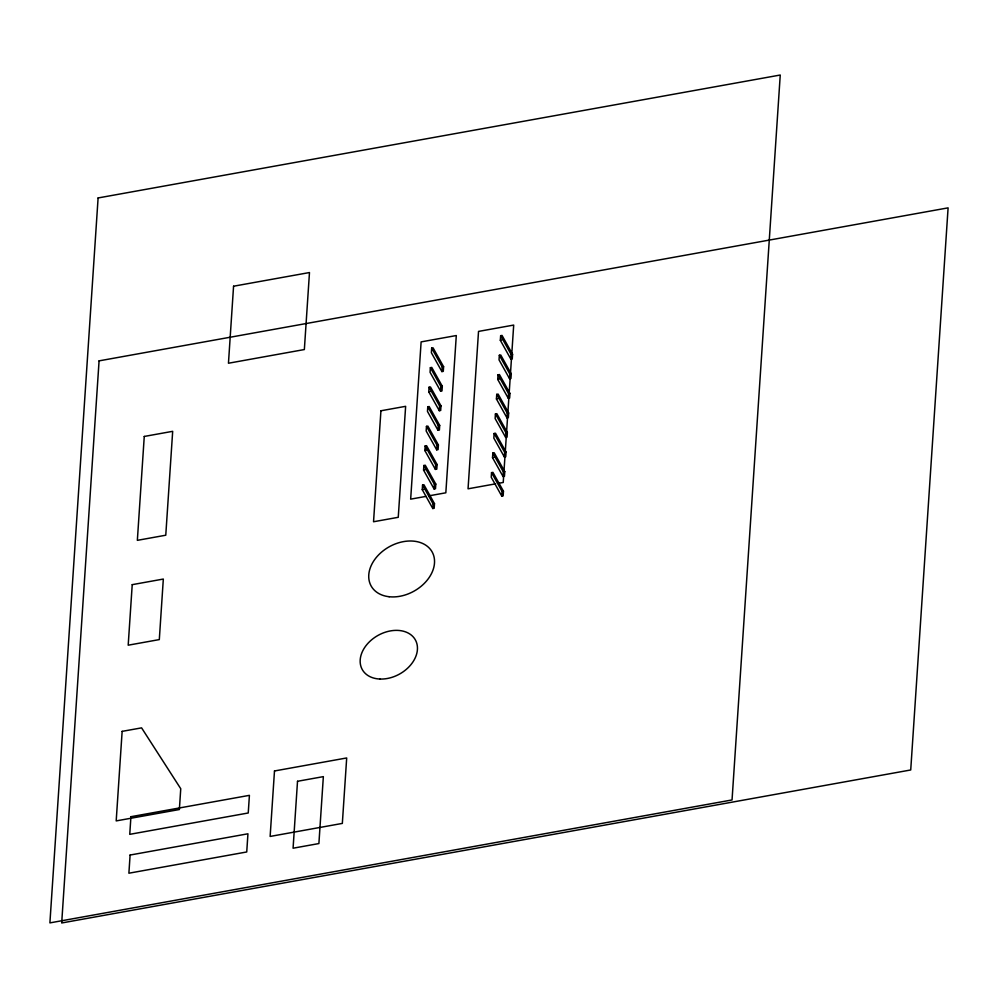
<?xml version="1.0" encoding="UTF-8"?>
<svg xmlns="http://www.w3.org/2000/svg" width="998" height="998" viewBox="0 0 998 998"><rect width="100%" height="100%" fill="white"/><g stroke="black" fill="none" stroke-linecap="round" stroke-linejoin="round"><path stroke-width="1.5" d="M422.266 489.669L422.566 485.053L423.963 484.803L434.492 503.653L434.18 508.269L432.795 508.518L422.266 489.669L423.651 489.419M423.564 470.108L423.876 465.492L425.26 465.243L435.789 484.08L435.49 488.708L434.093 488.958L423.564 470.108L424.948 469.858M424.861 450.547L425.173 445.931L426.558 445.682L437.099 464.519L436.787 469.147L435.402 469.397L424.861 450.547L426.258 450.298M426.47 426.371L426.171 430.986L436.7 449.836L438.085 449.587L438.396 444.958L427.868 426.109L426.47 426.371L437.012 445.208L436.7 449.836M427.78 406.797L427.468 411.426L437.997 430.275L439.394 430.026L439.694 425.398L429.165 406.548L427.78 406.797L438.309 425.647L437.997 430.275M428.766 391.865L429.078 387.236L430.462 386.987L440.991 405.837L440.692 410.452L439.307 410.702L428.766 391.865L430.15 391.615M430.375 367.676L430.063 372.304L440.605 391.141L441.989 390.892L442.301 386.276L431.76 367.426L430.375 367.676L440.904 386.525L440.605 391.141M431.672 348.115L431.373 352.731L441.902 371.58L443.287 371.331L443.599 366.715L433.07 347.865L431.672 348.115L442.214 366.965L441.902 371.58M432.795 508.518L433.107 503.903L422.566 485.053M434.093 488.958L434.404 484.342L423.876 465.492M435.402 469.397L435.702 464.769L425.173 445.931M439.307 410.702L439.607 406.086L429.078 387.236M491.54 472.628L491.228 477.244L501.757 496.093L503.154 495.844L503.454 491.216L492.925 472.378L491.54 472.628L502.069 491.465L501.757 496.093M492.525 457.683L492.837 453.055L494.222 452.805L504.763 471.655L504.452 476.283L503.067 476.533L492.525 457.683L493.923 457.433M494.135 433.494L493.835 438.122L504.364 456.972L505.749 456.722L506.061 452.094L495.519 433.244L494.135 433.494L504.676 452.344L504.364 456.972M495.432 413.933L495.133 418.561L505.662 437.398L507.046 437.149L507.358 432.533L496.829 413.683L495.432 413.933L505.974 432.783L505.662 437.398M496.43 399L496.742 394.372L498.127 394.123L508.656 412.972L508.356 417.588L506.959 417.838L496.43 399L497.815 398.738M497.728 379.427L498.039 374.811L499.424 374.562L509.966 393.412L509.654 398.027L508.269 398.277L497.728 379.427L499.125 379.178M499.337 355.251L499.037 359.866L509.566 378.716L510.951 378.467L511.263 373.851L500.734 355.001L499.337 355.251L509.878 374.1L509.566 378.716M500.335 340.306L500.647 335.69L502.031 335.44L512.56 354.278L512.261 358.906L510.864 359.155L500.335 340.306L501.72 340.056M503.067 476.533L503.366 471.904L492.837 453.055M506.959 417.838L507.271 413.222L496.742 394.372M508.269 398.277L508.568 393.661L498.039 374.811M510.864 359.155L511.176 354.539L500.647 335.69M503.641 476.296L503.229 482.458L498.638 483.294M503.953 471.655L504.976 456.236M505.287 451.607L506.31 436.176M506.51 433.082L508.88 397.591M509.18 392.963L510.215 377.531M510.514 372.903L513.696 325.074L478.529 331.411L468.05 488.808L495.582 483.843M442.214 366.965L443.599 366.715M511.176 354.539L512.56 354.278M440.904 386.525L442.301 386.276M509.878 374.1L511.263 373.851M439.607 406.086L440.991 405.837M508.568 393.661L509.966 393.412M438.309 425.647L439.694 425.398M507.271 413.222L508.656 412.972M437.012 445.208L438.396 444.958M505.974 432.783L507.358 432.533M435.702 464.769L437.099 464.519M504.676 452.344L506.061 452.094M434.404 484.342L435.789 484.08M503.366 471.904L504.763 471.655M425.959 496.393L410.665 499.15L421.119 341.89L456.298 335.54L445.832 492.8L429.015 495.831M433.107 503.903L434.492 503.653M502.069 491.465L503.454 491.216M98.103 197.953L49.9 922.888L732.045 799.947L780.249 75.025L98.103 197.953M99.076 360.864L61.689 922.975L910.725 769.969L948.1 207.858L99.076 360.864M122.143 731.359L116.192 820.905L179.366 809.528L180.75 788.732L141.591 727.866L122.143 731.359M132.223 584.653L128.193 645.195L159.306 639.593L163.323 579.052L132.223 584.653M144.261 436.45L137.35 540.342L165.768 535.215L172.679 431.323L144.261 436.45M130.925 816.701L129.752 834.34L248.24 812.983L249.413 795.344L130.925 816.701M130.102 855.037L128.892 873.213L246.731 851.968L247.941 833.792L130.102 855.037M233.569 286.214L228.455 363.235L304.353 349.55L309.48 272.541L233.569 286.214M274.487 770.967L270.134 836.436L342.339 823.412L346.693 757.956L274.487 770.967M297.516 781.284L293.075 848.213L318.898 843.56L323.352 776.631L297.516 781.284M380.924 410.777L373.539 521.754L398.252 517.301L405.637 406.323L380.924 410.777M389.133 596.729A34.93 25.412 -29.2 0 0 434.255 558.007A34.93 25.412 -29.2 0 0 381.535 552.144A34.93 25.412 -29.2 0 0 389.133 596.729M379.889 679.039A30.402 22.118 -29.2 0 0 416.852 643.573A30.402 22.118 -29.2 0 0 369.709 641.527A30.402 22.118 -29.2 0 0 379.889 679.039"/></g></svg>
